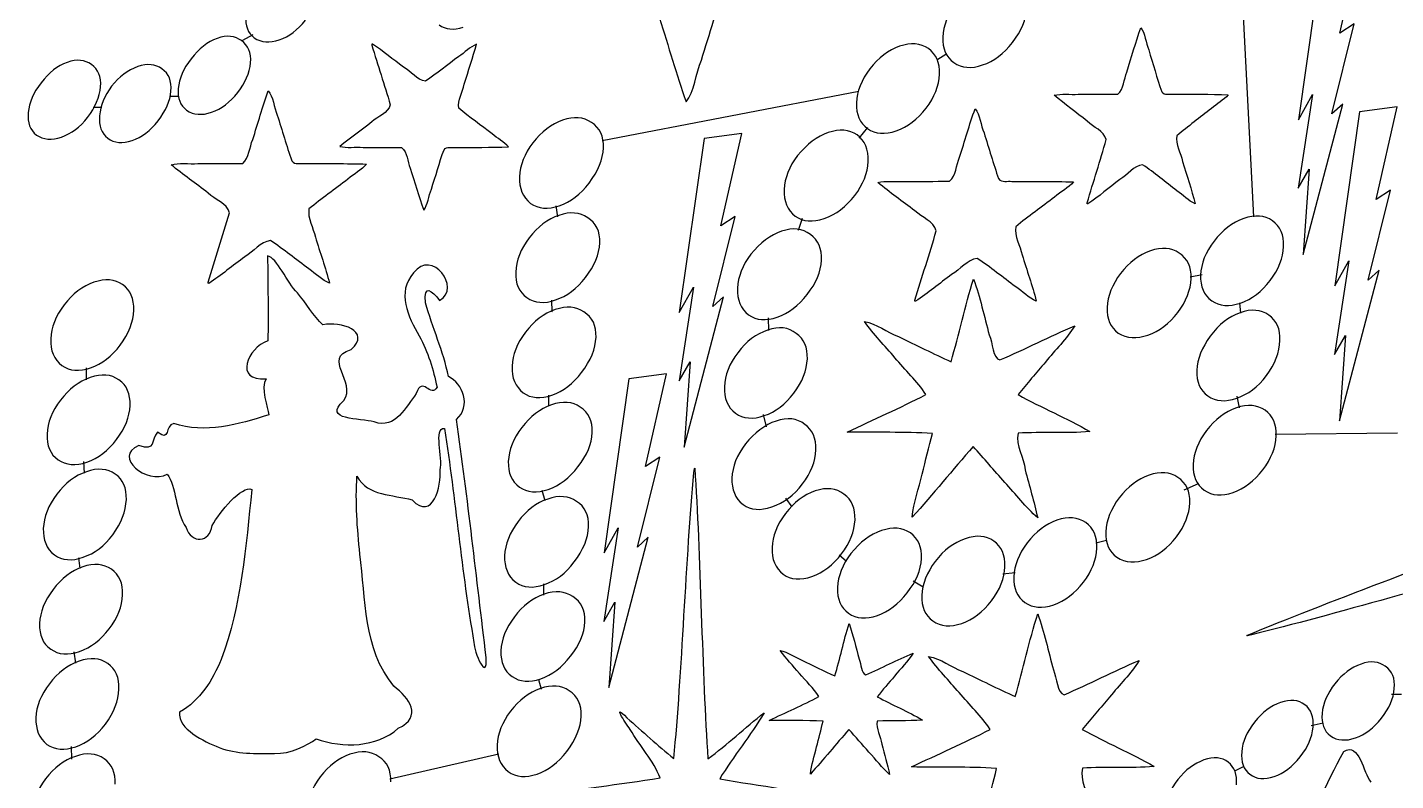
# Model space of a CAD drawing. Extents: x 0 to 11.4, y 1.1 to 23.5.
# Drawn here: x 0 to 5.88, y 11.28 to 14.52 of the extents above; entities that cross this region are included whole.
import ezdxf

# ---------------------------------------------------------------- set-up
doc = ezdxf.new("R2010")
doc.units = 0
doc.layers.add('White_Bulbs', color=7, linetype='CONTINUOUS')

msp = doc.modelspace()

# ---------------------------------------------------------------- linework, layer by layer
at = {"layer": 'White_Bulbs', "color": 7}
for points in [[(5.459591, 14.123492), (5.520753, 14.231919), (5.45927, 13.829381), (5.506057, 13.911237), (5.479934, 13.5446), (5.649895, 14.190839), (5.603551, 14.148529), (5.699686, 14.53563), (5.637802, 14.49517), (5.727863, 14.893279), (5.565687, 14.871439)], [(0.958795, 14.367772)], [(3.918051, 14.318872)], [(0.314447, 14.264704)], [(0.617001, 14.246228)], [(5.615771, 13.408668), (5.676933, 13.517097), (5.615451, 13.114559), (5.662237, 13.196413), (5.636114, 12.829777), (5.806075, 13.476016), (5.759731, 13.433706), (5.855866, 13.820808), (5.793982, 13.780347), (5.884044, 14.178456), (5.721866, 14.156616)], [(2.800565, 13.294991), (2.861726, 13.403419), (2.800243, 13.000881), (2.847031, 13.082735), (2.820907, 12.7161), (2.990868, 13.362338), (2.944524, 13.320029), (3.040659, 13.70713), (2.978776, 13.666669), (3.068836, 14.064778), (2.90666, 14.042938)], [(2.474656, 14.002768)], [(3.611535, 13.943685)], [(2.45865, 13.593582)], [(5.396277, 13.578797)], [(3.411046, 13.519574)], [(4.999115, 13.441334)], [(0.457245, 13.304513)], [(2.442806, 13.18853)], [(5.380433, 13.173745)], [(3.35046, 13.094958)], [(2.477062, 12.261338), (2.538225, 12.369765), (2.476742, 11.967227), (2.523529, 12.049082), (2.497405, 11.682447), (2.667366, 12.328685), (2.621022, 12.286376), (2.717157, 12.673476), (2.655274, 12.633015), (2.745335, 13.031125), (2.583157, 13.009285)], [(0.441239, 12.895326)], [(2.4268, 12.779343)], [(5.364427, 12.764559)], [(3.387139, 12.704008)], [(4.198877, 12.564555)], [(0.425395, 12.490273)], [(4.993381, 12.477122)], [(3.555281, 12.403408)], [(2.410957, 12.37429)], [(3.840619, 12.237146)], [(4.593955, 12.281792)], [(4.199056, 12.202194)], [(0.409389, 12.081088)], [(2.394951, 11.965104)], [(0.393545, 11.676035)], [(5.871778, 11.678535)], [(2.379106, 11.560051)], [(5.522711, 11.512324)], [(3.614881, 11.405103)], [(1.062281, 11.399934)]]:
    msp.add_lwpolyline(points, close=True, dxfattribs=at)
for points in [[(5.268702, 13.705495), (5.222752, 14.599003)], [(0.968606, 14.487754), (0.924435, 14.463969)], [(1.482261, 14.448116), (1.480033, 14.447471), (1.480161, 14.44388)], [(3.949748, 14.406689), (3.907201, 14.379459)], [(0.649213, 14.222719), (0.611837, 14.222719)], [(2.469119, 14.033966), (3.571933, 14.246705)], [(0.319627, 14.175149), (0.282251, 14.175148)], [(3.609374, 14.09013), (3.571934, 14.044178)], [(2.269999, 13.753149), (2.276807, 13.705496)], [(4.555124, 13.761399), (4.552836, 13.762107), (4.552975, 13.765889), (4.552957, 13.765907)], [(3.328566, 13.698688), (3.311546, 13.647631)], [(4.994701, 13.448506), (5.045756, 13.458719)], [(0.779381, 13.420035), (0.776808, 13.420816), (0.776945, 13.424947), (0.776944, 13.424947)], [(2.251279, 13.348093), (2.252981, 13.297036), (2.254682, 13.298739)], [(3.81527, 13.343304), (3.812697, 13.344083), (3.812834, 13.348213), (3.812833, 13.348217)], [(5.207435, 13.336179), (5.210839, 13.29193)], [(3.182204, 13.271507), (3.183906, 13.217046)], [(0.253277, 13.057066), (0.253277, 13.006008)], [(2.239366, 12.939634), (2.239365, 12.89198)], [(5.207435, 12.885172), (5.197224, 12.934527)], [(3.160079, 12.856239), (3.173695, 12.80348)], [(5.360603, 12.771146), (5.88478, 12.777954)], [(0.241365, 12.653712), (0.244768, 12.604356)], [(2.863443, 12.60596), (2.865327, 12.624138), (2.867044, 12.625253)], [(2.210434, 12.531174), (2.222346, 12.486924), (2.222346, 12.486924)], [(4.969173, 12.532876), (5.03044, 12.560106)], [(3.257086, 12.497135), (3.284317, 12.459692)], [(4.589655, 12.304818), (4.635606, 12.316731)], [(0.219239, 12.240146), (0.226048, 12.194193)], [(3.48684, 12.253761), (3.519175, 12.22653)], [(4.189714, 12.172069), (4.242472, 12.177175)], [(2.217241, 12.127819), (2.217242, 12.080165)], [(3.80509, 12.141435), (3.847638, 12.115905)], [(5.258187, 11.909569), (5.240382, 11.905455), (5.23877, 11.906719)], [(0.200519, 11.836791), (0.207327, 11.787435)], [(2.195116, 11.717657), (2.207029, 11.675109)], [(5.901906, 11.652788), (5.859993, 11.652788)], [(5.566608, 11.529144), (5.514218, 11.518665)], [(0.188606, 11.430033), (0.190308, 11.375572)], [(2.024929, 11.395994), (1.556913, 11.288773)], [(5.222928, 11.34263), (5.185207, 11.323769)]]:
    msp.add_lwpolyline(points, dxfattribs=at)
for points in [[(2.895163, 14.379474), (2.931585, 14.491909), (2.962394, 14.606576), (3.002429, 14.717577)], [(3.989996, 14.625102), (3.953472, 14.577125), (3.93424, 14.528338), (3.932299, 14.478739)], [(4.231239, 14.455813), (4.270466, 14.504725), (4.291048, 14.55398), (4.292989, 14.603579)], [(0.939091, 14.568235), (0.935513, 14.527185), (0.947455, 14.496179), (0.974919, 14.475216)], [(1.082319, 14.466635), (1.124131, 14.481076), (1.161505, 14.509204), (1.194439, 14.551023)], [(1.768862, 14.531578), (1.796326, 14.510615), (1.830964, 14.507354), (1.872778, 14.521794)], [(2.715846, 14.559379), (2.754199, 14.439936), (2.787548, 14.31834), (2.829716, 14.200485)], [(4.723151, 14.327934), (4.743143, 14.3915), (4.760524, 14.456212), (4.782504, 14.518931)], [(4.782504, 14.518931), (4.80089, 14.497236), (4.80414, 14.453575), (4.816617, 14.423676)], [(0.815883, 14.472993), (0.77407, 14.458553), (0.73659, 14.429217), (0.703445, 14.384982)], [(0.919799, 14.463209), (0.892336, 14.484171), (0.857698, 14.487432), (0.815883, 14.472993)], [(0.958795, 14.367772), (0.962583, 14.411235), (0.949585, 14.443047), (0.919799, 14.463209)], [(0.974919, 14.475216), (1.004704, 14.455056), (1.040504, 14.452196), (1.082319, 14.466635)], [(3.932299, 14.478739), (3.93036, 14.42914), (3.946251, 14.392509), (3.979972, 14.368845)], [(1.480161, 14.44388), (1.504572, 14.357823), (1.535152, 14.273614), (1.558544, 14.187316)], [(1.615878, 14.349562), (1.57104, 14.381897), (1.528586, 14.418373), (1.482261, 14.448116)], [(1.928899, 14.447444), (1.901428, 14.436701), (1.878487, 14.411526), (1.853031, 14.394819)], [(1.877068, 14.276629), (1.893974, 14.333642), (1.914603, 14.389812), (1.928899, 14.447444)], [(3.746846, 14.439014), (3.698213, 14.422185), (3.655636, 14.389777), (3.619112, 14.3418)], [(3.870379, 14.428767), (3.836657, 14.452431), (3.795479, 14.455848), (3.746846, 14.439014)], [(3.918051, 14.318872), (3.919992, 14.368471), (3.904101, 14.405102), (3.870379, 14.428767)], [(4.103504, 14.358597), (4.152138, 14.375427), (4.194715, 14.407834), (4.231239, 14.455813)], [(4.816617, 14.423676), (4.835601, 14.363841), (4.85166, 14.302818), (4.872527, 14.243745)], [(0.171535, 14.369926), (0.129722, 14.355487), (0.092242, 14.32615), (0.059098, 14.281916)], [(0.275451, 14.360141), (0.247987, 14.381103), (0.21335, 14.384365), (0.171535, 14.369926)], [(0.314447, 14.264704), (0.318235, 14.308168), (0.305236, 14.33998), (0.275451, 14.360141)], [(0.47409, 14.35145), (0.432277, 14.33701), (0.394902, 14.308881), (0.361968, 14.267062)], [(0.578005, 14.341665), (0.550542, 14.362627), (0.515904, 14.365889), (0.47409, 14.35145)], [(0.617001, 14.246228), (0.62079, 14.289693), (0.607791, 14.321505), (0.578005, 14.341665)], [(0.703445, 14.384982), (0.670511, 14.343163), (0.65215, 14.300523), (0.648362, 14.257059)], [(0.903712, 14.239846), (0.936647, 14.281665), (0.955008, 14.324307), (0.958795, 14.367772)], [(1.710508, 14.289402), (1.674017, 14.293949), (1.647628, 14.330822), (1.615878, 14.349562)], [(1.853031, 14.394819), (1.805395, 14.3599), (1.759598, 14.322045), (1.710508, 14.289402)], [(2.829716, 14.200485), (2.864991, 14.241248), (2.87122, 14.323294), (2.895163, 14.379474)], [(3.619112, 14.3418), (3.582588, 14.293822), (3.563355, 14.245034), (3.561415, 14.195436)], [(3.979972, 14.368845), (4.013694, 14.34518), (4.054871, 14.341765), (4.103504, 14.358597)], [(0.059098, 14.281916), (0.026163, 14.240097), (0.007802, 14.197455), (0.004014, 14.153991)], [(3.860355, 14.172508), (3.896879, 14.220486), (3.916111, 14.269274), (3.918051, 14.318872)], [(4.684639, 14.233327), (4.710625, 14.255138), (4.70987, 14.297079), (4.723151, 14.327934)], [(0.259049, 14.133158), (0.292192, 14.177391), (0.310659, 14.221239), (0.314447, 14.264704)], [(0.361968, 14.267062), (0.331355, 14.226045), (0.314156, 14.183805), (0.310368, 14.140341)], [(0.561917, 14.118303), (0.595063, 14.162537), (0.613425, 14.205179), (0.617001, 14.246228)], [(0.648362, 14.257059), (0.644784, 14.216009), (0.656728, 14.185002), (0.68419, 14.16404)], [(0.791589, 14.155458), (0.833401, 14.1699), (0.870776, 14.198027), (0.903712, 14.239846)], [(0.968333, 14.038681), (0.990814, 14.108092), (1.01036, 14.178755), (1.035077, 14.247242)], [(1.035077, 14.247242), (1.055754, 14.223554), (1.059409, 14.175877), (1.073439, 14.143227)], [(1.853244, 14.172335), (1.847014, 14.207375), (1.869484, 14.242178), (1.877068, 14.276629)], [(4.411189, 14.228366), (4.439488, 14.236931), (4.480731, 14.230381), (4.513887, 14.232869)], [(4.552714, 14.116937), (4.505739, 14.154352), (4.457116, 14.189525), (4.411189, 14.228366)], [(4.513887, 14.232869), (4.570804, 14.233076), (4.627722, 14.23318), (4.684639, 14.233327)], [(4.872527, 14.243745), (4.884054, 14.225717), (4.906329, 14.235942), (4.92338, 14.233143)], [(4.92338, 14.233143), (5.001613, 14.232393), (5.079916, 14.233498), (5.158089, 14.23072)], [(5.158089, 14.23072), (5.138376, 14.207231), (5.109345, 14.191847), (5.086183, 14.171381)], [(0.68419, 14.16404), (0.713975, 14.14388), (0.749776, 14.141019), (0.791589, 14.155458)], [(1.558544, 14.187316), (1.550244, 14.151176), (1.504841, 14.138659), (1.479926, 14.113552)], [(1.996899, 14.062311), (1.949289, 14.099328), (1.899497, 14.133666), (1.853244, 14.172335)], [(3.561415, 14.195436), (3.559475, 14.145837), (3.575365, 14.109206), (3.609088, 14.085541)], [(3.732619, 14.075294), (3.781252, 14.092123), (3.82383, 14.124531), (3.860355, 14.172508)], [(4.004222, 13.961951), (4.026703, 14.031361), (4.046249, 14.102024), (4.070967, 14.170512)], [(4.070967, 14.170512), (4.091643, 14.146824), (4.095289, 14.099143), (4.109328, 14.066496)], [(5.086183, 14.171381), (5.037055, 14.132046), (4.985674, 14.095557), (4.937944, 14.054463)], [(0.004014, 14.153991), (0.000226, 14.110526), (0.012063, 14.078314), (0.039527, 14.057352)], [(0.146926, 14.04877), (0.18874, 14.063211), (0.226114, 14.091338), (0.259049, 14.133158)], [(0.310368, 14.140341), (0.30658, 14.096876), (0.318417, 14.064662), (0.34588, 14.0437)], [(0.449795, 14.033916), (0.491608, 14.048357), (0.528983, 14.076484), (0.561917, 14.118303)], [(1.073439, 14.143227), (1.094784, 14.077888), (1.112846, 14.011253), (1.136312, 13.946747)], [(1.479926, 14.113552), (1.434405, 14.078344), (1.387285, 14.045245), (1.342778, 14.008695)], [(2.2994, 14.121507), (2.250767, 14.104678), (2.208189, 14.07227), (2.171665, 14.024293)], [(2.422931, 14.111259), (2.389209, 14.134923), (2.348031, 14.138339), (2.2994, 14.121507)], [(2.474656, 14.002768), (2.476597, 14.052366), (2.459355, 14.088529), (2.422931, 14.111259)], [(4.633842, 14.038551), (4.625275, 14.076956), (4.578424, 14.090256), (4.552714, 14.116937)], [(0.039527, 14.057352), (0.069313, 14.037191), (0.105113, 14.034331), (0.146926, 14.04877)], [(2.066583, 14.006472), (2.047478, 14.028578), (2.019345, 14.043053), (1.996899, 14.062311)], [(3.440492, 14.067961), (3.391859, 14.051131), (3.347931, 14.018256), (3.308704, 13.969343)], [(3.564024, 14.057713), (3.530302, 14.081378), (3.489124, 14.084793), (3.440492, 14.067961)], [(3.611535, 13.943685), (3.613582, 13.996039), (3.597746, 14.034048), (3.564024, 14.057713)], [(3.609088, 14.085541), (3.64281, 14.061878), (3.683987, 14.058461), (3.732619, 14.075294)], [(4.109328, 14.066496), (4.130673, 14.001157), (4.148735, 13.934522), (4.172201, 13.870016)], [(4.937944, 14.054463), (4.931513, 14.017227), (4.954702, 13.980243), (4.962528, 13.943633)], [(0.34588, 14.0437), (0.373344, 14.022738), (0.407981, 14.019476), (0.449795, 14.033916)], [(0.925025, 13.93537), (0.954249, 13.959187), (0.953401, 14.004985), (0.968333, 14.038681)], [(1.342778, 14.008695), (1.370202, 14.000637), (1.410168, 14.006799), (1.4423, 14.004458)], [(1.4423, 14.004458), (1.497455, 14.00425), (1.552614, 14.004166), (1.607772, 14.004021)], [(1.607772, 14.004021), (1.632956, 13.983496), (1.632223, 13.944028), (1.645093, 13.914991)], [(1.735669, 13.824897), (1.754065, 13.881203), (1.769628, 13.938627), (1.78985, 13.994216)], [(1.78985, 13.994216), (1.80102, 14.011181), (1.822606, 14.001558), (1.839132, 14.004193)], [(1.839132, 14.004193), (1.914944, 14.004911), (1.990825, 14.003859), (2.066583, 14.006472)], [(2.171665, 14.024293), (2.135141, 13.976314), (2.115908, 13.927527), (2.113969, 13.877929)], [(2.412745, 13.850868), (2.452079, 13.902536), (2.472716, 13.953169), (2.474656, 14.002768)], [(4.552957, 13.765907), (4.578146, 13.857356), (4.609702, 13.946844), (4.633842, 14.038551)], [(0.617523, 13.929942), (0.649347, 13.939293), (0.695725, 13.932143), (0.73301, 13.934859)], [(0.776673, 13.808266), (0.723847, 13.84912), (0.669169, 13.88753), (0.617523, 13.929942)], [(0.73301, 13.934859), (0.797014, 13.935099), (0.861019, 13.935193), (0.925025, 13.93537)], [(1.136312, 13.946747), (1.149273, 13.927061), (1.174322, 13.938227), (1.193498, 13.93517)], [(1.193498, 13.93517), (1.281472, 13.934337), (1.369526, 13.935555), (1.457435, 13.932525)], [(1.457435, 13.932525), (1.435267, 13.906872), (1.402621, 13.890075), (1.376574, 13.867727)], [(3.308704, 13.969343), (3.27218, 13.921365), (3.252947, 13.872577), (3.251007, 13.822979)], [(3.553838, 13.797322), (3.590362, 13.845299), (3.609595, 13.894087), (3.611535, 13.943685)], [(3.960914, 13.85864), (3.990138, 13.882457), (3.98929, 13.928254), (4.004222, 13.961951)], [(4.790654, 13.93006), (4.752998, 13.925227), (4.725767, 13.886043), (4.693003, 13.866129)], [(4.937724, 13.818036), (4.888569, 13.855144), (4.841311, 13.895371), (4.790654, 13.93006)], [(4.962528, 13.943633), (4.979975, 13.883047), (5.00126, 13.823356), (5.016013, 13.762114)], [(1.645093, 13.914991), (1.664467, 13.855176), (1.68131, 13.794281), (1.70261, 13.73526)], [(2.113969, 13.877929), (2.112029, 13.828331), (2.127865, 13.790321), (2.161479, 13.763901)], [(1.376574, 13.867727), (1.321328, 13.824774), (1.263548, 13.784928), (1.209874, 13.740055)], [(1.70261, 13.73526), (1.720428, 13.755674), (1.723574, 13.796763), (1.735669, 13.824897)], [(2.28501, 13.753654), (2.333643, 13.770483), (2.376221, 13.802891), (2.412745, 13.850868)], [(3.251007, 13.822979), (3.249068, 13.773381), (3.264905, 13.735371), (3.29852, 13.708952)], [(3.653412, 13.853212), (3.685236, 13.862563), (3.731614, 13.855413), (3.768899, 13.858129)], [(3.812562, 13.731534), (3.759736, 13.77239), (3.705058, 13.810799), (3.653412, 13.853212)], [(3.768899, 13.858129), (3.832903, 13.858369), (3.896908, 13.858462), (3.960914, 13.85864)], [(4.172201, 13.870016), (4.185162, 13.850329), (4.210211, 13.861496), (4.229387, 13.858439)], [(4.229387, 13.858439), (4.317361, 13.857606), (4.405415, 13.858825), (4.493324, 13.855794)], [(4.493324, 13.855794), (4.471155, 13.830141), (4.43851, 13.813345), (4.412463, 13.790997)], [(4.693003, 13.866129), (4.646735, 13.831768), (4.602926, 13.793006), (4.555124, 13.761399)], [(5.016013, 13.762114), (4.987666, 13.773528), (4.963993, 13.800282), (4.937724, 13.818036)], [(0.867902, 13.722669), (0.858268, 13.764605), (0.805583, 13.77913), (0.776673, 13.808266)], [(2.161479, 13.763901), (2.195201, 13.740237), (2.236378, 13.736821), (2.28501, 13.753654)], [(3.42205, 13.698704), (3.473385, 13.716471), (3.517314, 13.749343), (3.553838, 13.797322)], [(4.412463, 13.790997), (4.357217, 13.748043), (4.299438, 13.708196), (4.245763, 13.663323)], [(0.776944, 13.424947), (0.805272, 13.524808), (0.840757, 13.622527), (0.867902, 13.722669)], [(1.209874, 13.740055), (1.202644, 13.699394), (1.22872, 13.659007), (1.23752, 13.61903)], [(2.283393, 13.71232), (2.234761, 13.695492), (2.192184, 13.663084), (2.15566, 13.615107)], [(2.406925, 13.702074), (2.373203, 13.725737), (2.332025, 13.729154), (2.283393, 13.71232)], [(2.45865, 13.593582), (2.460591, 13.64318), (2.443349, 13.679344), (2.406925, 13.702074)], [(3.29852, 13.708952), (3.332241, 13.685288), (3.373418, 13.681872), (3.42205, 13.698704)], [(3.903791, 13.645938), (3.894157, 13.687875), (3.841472, 13.702399), (3.812562, 13.731534)], [(5.225074, 13.698939), (5.17644, 13.68211), (5.133862, 13.649702), (5.097338, 13.601724)], [(5.348604, 13.688691), (5.314882, 13.712356), (5.273706, 13.715772), (5.225074, 13.698939)], [(3.240003, 13.643849), (3.19137, 13.62702), (3.147442, 13.594144), (3.108216, 13.545232)], [(3.363372, 13.629467), (3.329758, 13.655887), (3.288635, 13.660681), (3.240003, 13.643849)], [(3.812833, 13.348217), (3.841161, 13.448078), (3.876646, 13.545796), (3.903791, 13.645938)], [(4.245763, 13.663323), (4.238533, 13.622663), (4.264609, 13.582277), (4.273409, 13.5423)], [(5.396277, 13.578797), (5.398217, 13.628395), (5.382326, 13.665027), (5.348604, 13.688691)], [(1.044242, 13.604209), (1.001897, 13.598933), (0.971275, 13.556145), (0.934433, 13.534399)], [(1.209628, 13.481882), (1.15435, 13.522402), (1.101208, 13.56633), (1.044242, 13.604209)], [(1.23752, 13.61903), (1.257139, 13.552872), (1.281071, 13.48769), (1.297665, 13.420814)], [(2.15566, 13.615107), (2.119135, 13.567129), (2.099903, 13.51834), (2.097962, 13.468742)], [(2.396901, 13.445815), (2.436127, 13.494728), (2.45671, 13.543984), (2.45865, 13.593582)], [(3.411046, 13.519574), (3.412986, 13.569173), (3.397095, 13.605804), (3.363372, 13.629467)], [(4.947389, 13.549825), (4.913667, 13.573489), (4.87249, 13.576905), (4.823857, 13.560073)], [(5.097338, 13.601724), (5.060813, 13.553747), (5.041582, 13.504959), (5.039642, 13.455361)], [(5.33858, 13.432434), (5.375105, 13.480411), (5.394337, 13.529198), (5.396277, 13.578797)], [(0.934433, 13.534399), (0.882403, 13.496877), (0.833137, 13.454549), (0.779381, 13.420035)], [(1.160422, 13.379505), (1.11578, 13.421453), (1.072347, 13.530699), (1.031675, 13.538289)], [(1.031675, 13.538289), (1.034269, 13.41633), (1.034506, 13.294309), (1.033519, 13.172312)], [(1.77095, 13.34616), (1.867163, 13.400946), (1.736837, 13.570996), (1.659366, 13.464888)], [(3.108216, 13.545232), (3.071692, 13.497253), (3.052459, 13.448466), (3.050519, 13.398868)], [(3.349297, 13.371807), (3.388523, 13.42072), (3.409107, 13.469975), (3.411046, 13.519574)], [(4.080131, 13.527479), (4.037787, 13.522201), (4.007164, 13.479414), (3.970322, 13.457668)], [(4.245517, 13.405151), (4.190239, 13.445671), (4.137097, 13.4896), (4.080131, 13.527479)], [(4.273409, 13.5423), (4.293028, 13.476142), (4.31697, 13.410963), (4.333555, 13.344085)], [(4.823857, 13.560073), (4.775223, 13.543244), (4.732647, 13.510835), (4.696123, 13.462858)], [(4.999115, 13.441334), (5.001055, 13.490932), (4.983813, 13.527097), (4.947389, 13.549825)], [(1.297665, 13.420814), (1.265788, 13.433279), (1.239167, 13.462494), (1.209628, 13.481882)], [(1.659366, 13.464888), (1.5846, 13.382717), (1.636207, 13.275117), (1.683665, 13.194047)], [(2.097962, 13.468742), (2.096023, 13.419144), (2.111914, 13.382513), (2.145636, 13.358849)], [(4.696123, 13.462858), (4.659598, 13.41488), (4.640366, 13.366092), (4.638426, 13.316493)], [(0.28604, 13.424654), (0.237407, 13.407825), (0.19483, 13.375417), (0.158305, 13.327439)], [(0.409572, 13.414406), (0.37585, 13.438071), (0.334673, 13.441486), (0.28604, 13.424654)], [(0.457245, 13.304513), (0.459185, 13.354111), (0.443294, 13.390742), (0.409572, 13.414406)], [(1.710905, 13.336757), (1.701052, 13.419933), (1.738895, 13.389579), (1.77095, 13.34616)], [(2.269166, 13.348601), (2.317799, 13.36543), (2.360377, 13.397838), (2.396901, 13.445815)], [(3.970322, 13.457668), (3.918292, 13.420147), (3.869026, 13.377819), (3.81527, 13.343304)], [(3.968126, 13.083013), (4.001737, 13.201096), (4.027723, 13.321265), (4.064081, 13.438581)], [(4.064081, 13.438581), (4.093577, 13.360618), (4.109325, 13.278178), (4.132045, 13.198043)], [(4.333555, 13.344085), (4.301677, 13.356549), (4.275056, 13.385764), (4.245517, 13.405151)], [(4.941418, 13.29497), (4.977943, 13.342948), (4.997176, 13.391736), (4.999115, 13.441334)], [(5.039642, 13.455361), (5.037701, 13.405762), (5.053592, 13.369131), (5.087314, 13.345466)], [(5.210846, 13.335218), (5.259479, 13.352048), (5.302057, 13.384456), (5.33858, 13.432434)], [(1.26986, 13.241239), (1.228953, 13.279284), (1.197633, 13.33507), (1.160422, 13.379505)], [(2.145636, 13.358849), (2.179358, 13.335184), (2.220534, 13.331769), (2.269166, 13.348601)], [(3.050519, 13.398868), (3.048578, 13.349269), (3.064416, 13.31126), (3.09803, 13.28484)], [(3.221561, 13.274593), (3.270194, 13.291422), (3.312772, 13.323829), (3.349297, 13.371807)], [(5.087314, 13.345466), (5.121036, 13.321802), (5.162214, 13.318386), (5.210846, 13.335218)], [(0.158305, 13.327439), (0.121781, 13.279462), (0.102549, 13.230674), (0.100608, 13.181075)], [(0.399386, 13.154015), (0.436019, 13.204749), (0.455305, 13.254915), (0.457245, 13.304513)], [(1.808639, 13.019298), (1.787644, 13.12812), (1.738954, 13.229922), (1.710905, 13.336757)], [(2.26755, 13.307269), (2.218917, 13.29044), (2.17634, 13.258032), (2.139815, 13.210054)], [(2.39108, 13.297021), (2.357359, 13.320685), (2.316182, 13.324101), (2.26755, 13.307269)], [(2.442806, 13.18853), (2.444746, 13.238128), (2.427504, 13.274292), (2.39108, 13.297021)], [(3.09803, 13.28484), (3.131752, 13.261176), (3.172929, 13.257759), (3.221561, 13.274593)], [(4.638426, 13.316493), (4.636485, 13.266895), (4.652377, 13.230264), (4.686098, 13.2066)], [(4.813682, 13.197755), (4.862316, 13.214584), (4.904894, 13.246992), (4.941418, 13.29497)], [(5.209229, 13.293887), (5.160595, 13.277058), (5.117964, 13.243271), (5.081333, 13.192539)], [(5.332761, 13.283639), (5.299038, 13.307303), (5.257861, 13.310719), (5.209229, 13.293887)], [(5.380433, 13.173745), (5.382374, 13.223343), (5.366483, 13.259974), (5.332761, 13.283639)], [(1.39043, 13.135194), (1.481186, 13.213927), (1.34389, 13.259657), (1.26986, 13.241239)], [(3.302788, 13.204851), (3.269173, 13.231271), (3.228049, 13.236065), (3.179417, 13.219233)], [(3.726948, 13.100511), (3.681872, 13.151118), (3.636068, 13.201248), (3.595375, 13.255525)], [(3.595375, 13.255525), (3.648604, 13.247461), (3.692191, 13.208948), (3.742678, 13.191015)], [(4.177843, 13.091229), (4.286514, 13.136873), (4.390602, 13.192654), (4.499466, 13.237859)], [(4.499466, 13.237859), (4.464324, 13.180599), (4.414773, 13.133753), (4.373212, 13.081165)], [(0.100608, 13.181075), (0.098668, 13.131477), (0.114506, 13.093467), (0.148121, 13.067048)], [(1.033519, 13.172312), (0.94509, 13.144133), (0.886179, 12.996108), (1.025901, 13.010246)], [(1.683665, 13.194047), (1.721827, 13.124946), (1.743517, 13.049417), (1.760008, 12.97361)], [(2.139815, 13.210054), (2.10329, 13.162077), (2.084058, 13.113288), (2.082119, 13.06369)], [(2.380896, 13.03663), (2.420229, 13.088298), (2.440867, 13.138931), (2.442806, 13.18853)], [(3.179417, 13.219233), (3.130784, 13.202404), (3.088207, 13.169996), (3.051683, 13.122018)], [(3.35046, 13.094958), (3.352401, 13.144556), (3.336509, 13.181187), (3.302788, 13.204851)], [(3.742678, 13.191015), (3.817612, 13.15457), (3.892126, 13.117214), (3.968126, 13.083013)], [(4.132045, 13.198043), (4.146352, 13.165502), (4.147087, 13.097227), (4.177843, 13.091229)], [(4.686098, 13.2066), (4.722522, 13.183871), (4.76505, 13.180923), (4.813682, 13.197755)], [(5.081333, 13.192539), (5.044808, 13.14456), (5.025575, 13.095773), (5.023636, 13.046175)], [(5.322575, 13.023247), (5.359206, 13.07398), (5.378493, 13.124146), (5.380433, 13.173745)], [(0.271651, 13.056801), (0.320284, 13.07363), (0.362862, 13.106038), (0.399386, 13.154015)], [(1.359035, 12.916662), (1.417016, 12.995721), (1.264643, 13.099052), (1.39043, 13.135194)], [(3.051683, 13.122018), (3.015158, 13.074041), (2.995925, 13.025253), (2.993986, 12.975655)], [(0.148121, 13.067048), (0.181842, 13.043384), (0.223019, 13.039968), (0.271651, 13.056801)], [(2.082119, 13.06369), (2.080178, 13.014092), (2.096015, 12.976083), (2.129629, 12.949663)], [(3.292763, 12.948594), (3.329287, 12.996572), (3.34852, 13.04536), (3.35046, 13.094958)], [(3.859614, 12.941949), (3.822655, 13.000312), (3.77022, 13.046905), (3.726948, 13.100511)], [(4.373212, 13.081165), (4.333622, 13.035002), (4.293849, 12.988975), (4.255742, 12.94157)], [(0.270034, 13.015468), (0.221401, 12.998639), (0.178824, 12.966231), (0.1423, 12.918253)], [(0.393566, 13.005219), (0.359844, 13.028884), (0.318667, 13.0323), (0.270034, 13.015468)], [(0.441239, 12.895326), (0.443179, 12.944925), (0.427288, 12.981556), (0.393566, 13.005219)], [(1.025901, 13.010246), (0.997854, 12.971881), (1.035794, 12.883843), (1.03704, 12.855277)], [(1.760008, 12.97361), (1.733716, 12.924543), (1.695422, 13.025788), (1.670851, 12.946569)], [(1.842951, 12.83487), (1.908455, 12.892384), (1.870982, 12.989991), (1.808639, 13.019298)], [(2.253161, 12.939414), (2.301794, 12.956243), (2.34437, 12.988652), (2.380896, 13.03663)], [(5.023636, 13.046175), (5.021695, 12.996577), (5.037587, 12.959944), (5.071307, 12.93628)], [(5.19484, 12.926033), (5.243473, 12.942862), (5.28605, 12.975269), (5.322575, 13.023247)], [(1.670851, 12.946569), (1.626223, 12.890452), (1.582683, 12.791469), (1.489752, 12.824307)], [(2.129629, 12.949663), (2.163351, 12.925998), (2.204529, 12.922582), (2.253161, 12.939414)], [(2.993986, 12.975655), (2.992046, 12.926056), (3.007883, 12.888047), (3.041496, 12.861627)], [(3.165029, 12.85138), (3.213662, 12.868209), (3.256239, 12.900616), (3.292763, 12.948594)], [(3.521858, 12.780771), (3.63446, 12.834454), (3.748812, 12.884544), (3.859614, 12.941949)], [(4.255742, 12.94157), (4.356912, 12.885611), (4.463975, 12.840999), (4.564053, 12.78299)], [(5.071307, 12.93628), (5.10503, 12.912615), (5.146207, 12.909199), (5.19484, 12.926033)], [(0.1423, 12.918253), (0.105775, 12.870275), (0.086543, 12.821487), (0.084604, 12.771889)], [(0.383542, 12.748963), (0.420067, 12.796941), (0.439299, 12.845728), (0.441239, 12.895326)], [(1.489752, 12.824307), (1.431445, 12.841707), (1.264784, 12.829245), (1.359035, 12.916662)], [(2.251544, 12.898083), (2.202911, 12.881254), (2.160334, 12.848846), (2.123809, 12.800868)], [(2.375074, 12.887835), (2.341352, 12.911499), (2.300176, 12.914915), (2.251544, 12.898083)], [(2.4268, 12.779343), (2.42874, 12.828942), (2.411498, 12.865106), (2.375074, 12.887835)], [(5.193223, 12.8847), (5.14459, 12.867871), (5.102012, 12.835464), (5.065488, 12.787486)], [(5.316754, 12.874453), (5.283033, 12.898117), (5.241855, 12.901534), (5.193223, 12.8847)], [(5.364427, 12.764559), (5.366368, 12.814158), (5.350476, 12.850788), (5.316754, 12.874453)], [(0.628683, 12.81828), (0.588319, 12.807574), (0.61581, 12.737683), (0.559839, 12.7799)], [(1.03704, 12.855277), (0.907793, 12.813205), (0.7627, 12.771641), (0.628683, 12.81828)], [(1.971106, 11.812244), (1.929069, 12.153147), (1.892634, 12.494808), (1.842951, 12.83487)], [(3.041496, 12.861627), (3.075219, 12.837962), (3.116396, 12.834547), (3.165029, 12.85138)], [(3.216097, 12.828282), (3.167464, 12.811453), (3.123535, 12.778578), (3.084309, 12.729665)], [(3.339467, 12.813901), (3.305852, 12.84032), (3.264729, 12.845114), (3.216097, 12.828282)], [(3.387139, 12.704008), (3.389079, 12.753606), (3.373188, 12.790237), (3.339467, 12.813901)], [(0.084604, 12.771889), (0.082663, 12.722291), (0.098554, 12.685659), (0.132276, 12.661996)], [(0.559839, 12.7799), (0.530233, 12.749993), (0.553118, 12.693997), (0.479271, 12.72319)], [(1.772655, 12.617957), (1.787432, 12.669448), (1.743357, 12.800041), (1.791343, 12.796425)], [(1.791343, 12.796425), (1.841019, 12.490845), (1.864296, 12.181889), (1.918481, 11.877001)], [(2.123809, 12.800868), (2.087286, 12.75289), (2.068053, 12.704103), (2.066112, 12.654504)], [(2.365051, 12.631576), (2.404277, 12.680489), (2.42486, 12.729745), (2.4268, 12.779343)], [(3.887607, 12.774737), (3.765818, 12.781826), (3.643773, 12.77901), (3.521858, 12.780771)], [(3.843168, 12.600108), (3.858235, 12.658252), (3.873488, 12.716353), (3.887607, 12.774737)], [(4.256051, 12.775765), (4.242743, 12.72229), (4.281558, 12.671791), (4.286156, 12.618649)], [(4.564053, 12.78299), (4.461612, 12.773604), (4.358611, 12.782347), (4.256051, 12.775765)], [(5.065488, 12.787486), (5.028963, 12.739508), (5.009731, 12.69072), (5.00779, 12.641121)], [(5.306731, 12.618195), (5.343255, 12.666172), (5.362487, 12.71496), (5.364427, 12.764559)], [(0.255807, 12.651747), (0.304441, 12.668577), (0.347019, 12.700985), (0.383542, 12.748963)], [(0.479271, 12.72319), (0.363099, 12.675271), (0.514557, 12.552632), (0.601243, 12.600386)], [(3.084309, 12.729665), (3.047785, 12.681688), (3.028553, 12.632899), (3.026613, 12.583301)], [(3.329442, 12.557642), (3.365967, 12.60562), (3.385199, 12.654408), (3.387139, 12.704008)], [(4.062631, 12.718783), (3.975373, 12.617736), (3.890531, 12.514588), (3.80122, 12.415326)], [(4.198877, 12.564555), (4.153463, 12.615965), (4.108047, 12.667373), (4.062631, 12.718783)], [(0.132276, 12.661996), (0.165998, 12.638332), (0.207175, 12.634915), (0.255807, 12.651747)], [(2.066112, 12.654504), (2.064172, 12.604906), (2.080063, 12.568274), (2.113786, 12.544609)], [(5.00779, 12.641121), (5.005851, 12.591523), (5.021742, 12.554892), (5.055464, 12.531227)], [(0.25419, 12.610415), (0.205557, 12.593586), (0.16298, 12.561178), (0.126456, 12.513201)], [(0.377722, 12.600167), (0.343999, 12.623832), (0.302822, 12.627248), (0.25419, 12.610415)], [(0.425395, 12.490273), (0.427336, 12.539871), (0.411445, 12.576504), (0.377722, 12.600167)], [(0.601243, 12.600386), (0.640355, 12.548287), (0.635828, 12.437951), (0.68182, 12.371138)], [(1.428882, 12.255953), (1.416736, 12.367248), (1.40872, 12.480075), (1.415848, 12.591463)], [(1.415848, 12.591463), (1.463133, 12.502943), (1.568866, 12.514059), (1.65369, 12.488925)], [(1.65369, 12.488925), (1.741063, 12.395151), (1.77991, 12.55293), (1.772655, 12.617957)], [(2.237317, 12.534362), (2.28595, 12.551191), (2.328527, 12.583599), (2.365051, 12.631576)], [(2.777137, 11.377676), (2.811593, 11.732982), (2.830023, 12.250458), (2.863443, 12.60596)], [(2.867044, 12.625253), (2.891258, 12.269418), (2.898634, 11.732242), (2.923293, 11.376597)], [(3.026613, 12.583301), (3.024672, 12.533702), (3.04051, 12.495693), (3.074125, 12.469273)], [(3.80122, 12.415326), (3.806311, 12.478393), (3.830194, 12.538344), (3.843168, 12.600108)], [(4.286156, 12.618649), (4.303918, 12.549748), (4.324484, 12.481555), (4.339866, 12.412052)], [(4.818123, 12.595862), (4.76949, 12.579033), (4.726913, 12.546624), (4.69039, 12.498646)], [(4.941655, 12.585614), (4.907933, 12.609278), (4.866755, 12.612694), (4.818123, 12.595862)], [(4.993381, 12.477122), (4.995322, 12.52672), (4.97808, 12.562885), (4.941655, 12.585614)], [(5.178995, 12.52098), (5.227628, 12.53781), (5.270206, 12.570218), (5.306731, 12.618195)], [(0.793876, 12.379174), (0.825891, 12.436866), (0.921004, 12.552562), (0.964456, 12.5345)], [(0.964456, 12.5345), (0.937862, 12.288852), (0.921239, 12.037592), (0.833061, 11.802841)], [(2.113786, 12.544609), (2.147508, 12.520945), (2.188685, 12.51753), (2.237317, 12.534362)], [(3.197654, 12.459026), (3.248989, 12.476793), (3.292918, 12.509666), (3.329442, 12.557642)], [(3.38424, 12.527683), (3.335606, 12.510853), (3.29303, 12.478446), (3.256506, 12.430467)], [(3.507609, 12.513301), (3.473995, 12.539721), (3.432872, 12.544515), (3.38424, 12.527683)], [(4.339866, 12.412052), (4.28836, 12.458154), (4.246171, 12.514204), (4.198877, 12.564555)], [(5.055464, 12.531227), (5.089186, 12.507563), (5.130364, 12.504147), (5.178995, 12.52098)], [(0.126456, 12.513201), (0.089932, 12.465223), (0.070699, 12.416435), (0.068759, 12.366837)], [(0.367537, 12.339777), (0.404169, 12.39051), (0.423455, 12.440675), (0.425395, 12.490273)], [(2.235699, 12.493031), (2.187066, 12.476201), (2.144489, 12.443793), (2.107965, 12.395814)], [(2.359231, 12.482782), (2.325509, 12.506447), (2.284331, 12.509863), (2.235699, 12.493031)], [(2.410957, 12.37429), (2.412897, 12.423889), (2.395655, 12.460052), (2.359231, 12.482782)], [(3.074125, 12.469273), (3.107846, 12.445609), (3.149023, 12.442193), (3.197654, 12.459026)], [(3.555281, 12.403408), (3.557222, 12.453006), (3.541331, 12.489637), (3.507609, 12.513301)], [(4.69039, 12.498646), (4.653865, 12.450668), (4.634632, 12.401881), (4.632693, 12.352283)], [(4.935683, 12.330757), (4.972209, 12.378735), (4.991441, 12.427524), (4.993381, 12.477122)], [(3.256506, 12.430467), (3.219981, 12.38249), (3.200749, 12.333703), (3.198809, 12.284104)], [(3.497585, 12.257044), (3.53411, 12.30502), (3.553341, 12.353808), (3.555281, 12.403408)], [(4.422751, 12.401936), (4.374118, 12.385107), (4.33154, 12.352699), (4.295016, 12.304721)], [(4.546282, 12.391688), (4.51256, 12.415352), (4.471382, 12.418768), (4.422751, 12.401936)], [(0.068759, 12.366837), (0.066819, 12.317238), (0.082656, 12.27923), (0.11627, 12.25281)], [(0.68182, 12.371138), (0.705146, 12.299237), (0.784406, 12.304824), (0.793876, 12.379174)], [(2.107965, 12.395814), (2.071441, 12.347837), (2.052209, 12.299049), (2.050269, 12.24945)], [(2.349044, 12.222391), (2.388379, 12.274059), (2.409016, 12.324692), (2.410957, 12.37429)], [(3.669415, 12.357289), (3.620782, 12.34046), (3.576855, 12.307584), (3.537628, 12.258671)], [(3.792945, 12.34704), (3.759224, 12.370705), (3.718047, 12.374122), (3.669415, 12.357289)], [(3.840619, 12.237146), (3.842559, 12.286745), (3.826668, 12.323376), (3.792945, 12.34704)], [(4.593955, 12.281792), (4.595895, 12.331392), (4.580004, 12.368024), (4.546282, 12.391688)], [(4.632693, 12.352283), (4.630752, 12.302685), (4.646643, 12.266053), (4.680365, 12.242389)], [(5.23877, 11.906719), (5.567501, 12.045047), (6.073227, 12.226271), (6.401635, 12.364958)], [(0.239801, 12.242561), (0.288435, 12.25939), (0.331013, 12.291799), (0.367537, 12.339777)], [(3.198809, 12.284104), (3.196868, 12.234506), (3.212706, 12.196496), (3.24632, 12.170077)], [(4.027852, 12.322337), (3.979218, 12.305508), (3.93664, 12.273099), (3.900116, 12.225121)], [(4.151382, 12.312088), (4.117661, 12.335753), (4.076483, 12.339169), (4.027852, 12.322337)], [(4.199056, 12.202194), (4.200996, 12.251793), (4.185104, 12.288424), (4.151382, 12.312088)], [(4.295016, 12.304721), (4.258491, 12.256743), (4.239259, 12.207954), (4.237317, 12.158357)], [(4.807949, 12.233543), (4.856581, 12.250372), (4.899159, 12.28278), (4.935683, 12.330757)], [(0.11627, 12.25281), (0.149992, 12.229145), (0.191169, 12.225729), (0.239801, 12.242561)], [(1.574071, 11.688869), (1.440993, 11.850273), (1.454233, 12.064114), (1.428882, 12.255953)], [(2.050269, 12.24945), (2.048328, 12.199852), (2.064165, 12.161843), (2.09778, 12.135424)], [(3.369851, 12.159828), (3.418484, 12.176657), (3.461061, 12.209066), (3.497585, 12.257044)], [(3.537628, 12.258671), (3.501103, 12.210694), (3.481871, 12.161905), (3.479931, 12.112307)], [(3.778871, 12.08938), (3.818096, 12.138292), (3.838679, 12.187548), (3.840619, 12.237146)], [(3.900116, 12.225121), (3.863591, 12.177144), (3.844359, 12.128355), (3.842419, 12.078757)], [(4.536257, 12.13543), (4.572782, 12.183407), (4.592014, 12.232194), (4.593955, 12.281792)], [(4.680365, 12.242389), (4.716789, 12.21966), (4.759317, 12.216711), (4.807949, 12.233543)], [(6.448022, 12.226353), (6.100761, 12.143694), (5.605299, 11.993272), (5.258187, 11.909569)], [(0.238184, 12.201229), (0.189552, 12.184401), (0.146974, 12.151993), (0.11045, 12.104015)], [(0.361716, 12.190982), (0.327995, 12.214646), (0.286817, 12.218062), (0.238184, 12.201229)], [(0.409389, 12.081088), (0.411329, 12.130687), (0.395439, 12.167318), (0.361716, 12.190982)], [(2.221311, 12.125176), (2.269943, 12.142004), (2.312521, 12.174412), (2.349044, 12.222391)], [(3.24632, 12.170077), (3.280042, 12.146413), (3.321219, 12.142996), (3.369851, 12.159828)], [(4.141358, 12.055831), (4.177884, 12.103808), (4.197115, 12.152596), (4.199056, 12.202194)], [(2.09778, 12.135424), (2.131502, 12.11176), (2.172679, 12.108343), (2.221311, 12.125176)], [(3.479931, 12.112307), (3.477991, 12.062708), (3.493882, 12.026077), (3.527603, 12.002413)], [(4.237317, 12.158357), (4.235378, 12.108758), (4.251269, 12.072126), (4.284992, 12.048463)], [(4.408524, 12.038214), (4.457157, 12.055043), (4.499733, 12.087452), (4.536257, 12.13543)], [(0.11045, 12.104015), (0.073925, 12.056037), (0.054692, 12.007249), (0.052753, 11.957651)], [(0.351692, 11.934724), (0.388217, 11.982702), (0.40745, 12.03149), (0.409389, 12.081088)], [(2.219694, 12.083843), (2.171061, 12.067014), (2.128484, 12.034606), (2.09196, 11.986629)], [(2.343224, 12.073595), (2.309502, 12.09726), (2.268325, 12.100676), (2.219694, 12.083843)], [(2.394951, 11.965104), (2.39689, 12.014702), (2.379649, 12.050866), (2.343224, 12.073595)], [(3.651135, 11.992165), (3.699768, 12.008994), (3.742345, 12.041403), (3.778871, 12.08938)], [(3.842419, 12.078757), (3.840479, 12.029159), (3.85637, 11.992528), (3.890093, 11.968864)], [(4.013623, 11.958616), (4.062257, 11.975445), (4.104834, 12.007853), (4.141358, 12.055831)], [(4.284992, 12.048463), (4.318715, 12.024798), (4.359892, 12.021382), (4.408524, 12.038214)], [(3.527603, 12.002413), (3.561326, 11.978749), (3.602503, 11.975332), (3.651135, 11.992165)], [(4.243861, 11.643704), (4.277472, 11.761786), (4.303458, 11.881956), (4.339816, 11.999271)], [(4.339816, 11.999271), (4.369312, 11.921309), (4.38506, 11.838869), (4.40778, 11.758733)], [(0.052753, 11.957651), (0.050813, 11.908053), (0.066704, 11.871421), (0.100426, 11.847757)], [(0.223956, 11.837508), (0.27259, 11.854338), (0.315168, 11.886747), (0.351692, 11.934724)], [(2.09196, 11.986629), (2.055434, 11.938651), (2.036203, 11.889863), (2.034262, 11.840266)], [(2.333201, 11.817338), (2.372427, 11.866252), (2.39301, 11.915506), (2.394951, 11.965104)], [(3.469078, 11.732694), (3.490316, 11.807305), (3.506736, 11.883235), (3.529709, 11.957362)], [(3.529709, 11.957362), (3.548345, 11.9081), (3.558296, 11.85601), (3.572652, 11.805376)], [(3.890093, 11.968864), (3.923814, 11.945199), (3.964991, 11.941784), (4.013623, 11.958616)], [(1.918481, 11.877001), (1.917715, 11.836882), (1.976547, 11.700525), (1.971106, 11.812244)], [(0.100426, 11.847757), (0.134148, 11.824093), (0.175324, 11.820676), (0.223956, 11.837508)], [(2.034262, 11.840266), (2.032323, 11.790668), (2.048214, 11.754036), (2.081936, 11.730372)], [(2.205467, 11.720123), (2.254099, 11.736952), (2.296676, 11.76936), (2.333201, 11.817338)], [(3.316689, 11.74375), (3.288207, 11.775726), (3.259266, 11.8074), (3.233554, 11.841697)], [(3.233554, 11.841697), (3.267186, 11.836603), (3.294727, 11.812267), (3.326628, 11.800936)], [(3.60159, 11.737885), (3.670254, 11.766725), (3.736023, 11.801971), (3.80481, 11.830535)], [(3.80481, 11.830535), (3.782605, 11.794354), (3.751296, 11.764755), (3.725035, 11.731527)], [(4.002682, 11.661202), (3.957607, 11.711808), (3.911804, 11.761939), (3.871111, 11.816216)], [(3.871111, 11.816216), (3.92434, 11.808151), (3.967926, 11.76964), (4.018413, 11.751705)], [(0.22234, 11.796178), (0.173707, 11.779348), (0.13113, 11.746939), (0.094605, 11.698962)], [(0.345872, 11.78593), (0.31215, 11.809593), (0.270973, 11.813009), (0.22234, 11.796178)], [(0.393545, 11.676035), (0.395485, 11.725634), (0.379594, 11.762265), (0.345872, 11.78593)], [(0.833061, 11.802841), (0.795495, 11.715577), (0.74287, 11.626911), (0.65408, 11.576903)], [(3.326628, 11.800936), (3.373975, 11.777909), (3.421058, 11.754303), (3.469078, 11.732694)], [(3.572652, 11.805376), (3.581692, 11.784815), (3.582157, 11.741675), (3.60159, 11.737885)], [(4.40778, 11.758733), (4.422087, 11.726192), (4.422822, 11.657918), (4.453577, 11.65192)], [(4.453577, 11.65192), (4.562249, 11.697564), (4.666337, 11.753344), (4.775201, 11.79855)], [(4.775201, 11.79855), (4.74006, 11.74129), (4.690508, 11.694443), (4.648946, 11.641856)], [(5.728865, 11.783757), (5.687052, 11.769316), (5.649677, 11.741188), (5.616742, 11.699368)], [(5.832779, 11.773971), (5.805316, 11.794935), (5.770678, 11.798195), (5.728865, 11.783757)], [(5.871778, 11.678535), (5.875566, 11.721999), (5.862566, 11.753811), (5.832779, 11.773971)], [(0.094605, 11.698962), (0.058081, 11.650985), (0.038849, 11.602197), (0.03691, 11.552598)], [(2.081936, 11.730372), (2.115658, 11.706708), (2.156834, 11.703291), (2.205467, 11.720123)], [(2.327382, 11.668543), (2.293659, 11.692207), (2.252482, 11.695623), (2.20385, 11.678791)], [(3.400515, 11.64356), (3.377162, 11.680439), (3.34403, 11.709879), (3.316689, 11.74375)], [(3.725035, 11.731527), (3.70002, 11.702358), (3.67489, 11.673275), (3.650811, 11.643322)], [(4.018413, 11.751705), (4.093348, 11.715261), (4.167861, 11.677904), (4.243861, 11.643704)], [(5.616742, 11.699368), (5.583808, 11.657549), (5.565447, 11.614908), (5.561659, 11.571443)], [(0.335687, 11.525538), (0.372319, 11.576271), (0.391604, 11.626437), (0.393545, 11.676035)], [(1.593608, 11.507432), (1.698888, 11.557854), (1.641027, 11.637523), (1.574071, 11.688869)], [(2.20385, 11.678791), (2.155217, 11.661962), (2.112639, 11.629554), (2.076115, 11.581577)], [(2.379106, 11.560051), (2.381046, 11.60965), (2.363804, 11.645814), (2.327382, 11.668543)], [(3.187101, 11.541719), (3.25825, 11.575641), (3.330504, 11.60729), (3.400515, 11.64356)], [(3.650811, 11.643322), (3.714736, 11.607964), (3.782384, 11.579776), (3.84562, 11.543121)], [(4.135349, 11.502638), (4.098391, 11.561003), (4.045955, 11.607596), (4.002682, 11.661202)], [(4.648946, 11.641856), (4.609357, 11.595693), (4.569585, 11.549665), (4.531476, 11.502262)], [(5.816693, 11.55061), (5.849628, 11.59243), (5.867989, 11.635071), (5.871778, 11.678535)], [(2.076115, 11.581577), (2.039591, 11.533598), (2.020358, 11.484811), (2.018418, 11.435212)], [(2.589704, 11.502095), (2.56591, 11.537174), (2.50964, 11.619151), (2.575347, 11.552514)], [(5.383283, 11.618748), (5.34147, 11.604307), (5.304095, 11.57618), (5.271161, 11.534361)], [(5.487199, 11.608965), (5.459735, 11.629927), (5.425097, 11.633188), (5.383283, 11.618748)], [(5.522711, 11.512324), (5.526499, 11.555788), (5.514661, 11.588002), (5.487199, 11.608965)], [(0.03691, 11.552598), (0.034968, 11.503), (0.050806, 11.464991), (0.08442, 11.438571)], [(0.207952, 11.428322), (0.256586, 11.445152), (0.299162, 11.47756), (0.335687, 11.525538)], [(0.65408, 11.576903), (0.64707, 11.503057), (0.757881, 11.452834), (0.82364, 11.424582)], [(2.317195, 11.408152), (2.356529, 11.45982), (2.377166, 11.510453), (2.379106, 11.560051)], [(2.575347, 11.552514), (2.642617, 11.494268), (2.707803, 11.432957), (2.777137, 11.377676)], [(2.923293, 11.376597), (3.006428, 11.436527), (3.08315, 11.511256), (3.165217, 11.574253)], [(3.165217, 11.574253), (3.106572, 11.475831), (3.03336, 11.3882), (2.973922, 11.290282)], [(3.418202, 11.537907), (3.341249, 11.542387), (3.264133, 11.540608), (3.187101, 11.541719)], [(3.390124, 11.427566), (3.399644, 11.464306), (3.409281, 11.501017), (3.418202, 11.537907)], [(3.651007, 11.538557), (3.642598, 11.504769), (3.667123, 11.472861), (3.670029, 11.439282)], [(3.84562, 11.543121), (3.780892, 11.537191), (3.71581, 11.542715), (3.651007, 11.538557)], [(5.271161, 11.534361), (5.238226, 11.492542), (5.219865, 11.4499), (5.216076, 11.406435)], [(5.561659, 11.571443), (5.557871, 11.52798), (5.569709, 11.495766), (5.597171, 11.474804)], [(5.704571, 11.466222), (5.746384, 11.480663), (5.783759, 11.50879), (5.816693, 11.55061)], [(1.062281, 11.399934), (1.130291, 11.396141), (1.202517, 11.434805), (1.240781, 11.461994)], [(1.240781, 11.461994), (1.357245, 11.42176), (1.498395, 11.424529), (1.593608, 11.507432)], [(2.717809, 11.294087), (2.690306, 11.368963), (2.630316, 11.432121), (2.589704, 11.502095)], [(3.528792, 11.502552), (3.473658, 11.438704), (3.420049, 11.373531), (3.363618, 11.31081)], [(3.614881, 11.405103), (3.586185, 11.437586), (3.557489, 11.470068), (3.528792, 11.502552)], [(3.797593, 11.341462), (3.910195, 11.395145), (4.024548, 11.445235), (4.135349, 11.502638)], [(4.531476, 11.502262), (4.632646, 11.446301), (4.739711, 11.401689), (4.839788, 11.34368)], [(5.467626, 11.384399), (5.500561, 11.426218), (5.518923, 11.468859), (5.522711, 11.512324)], [(5.597171, 11.474804), (5.626957, 11.454643), (5.662757, 11.451782), (5.704571, 11.466222)], [(0.08442, 11.438571), (0.118143, 11.414906), (0.15932, 11.41149), (0.207952, 11.428322)], [(0.329867, 11.376742), (0.296145, 11.400407), (0.254967, 11.403823), (0.206334, 11.38699)], [(0.82364, 11.424582), (0.899491, 11.396514), (0.982224, 11.398716), (1.062281, 11.399934)], [(1.509564, 11.385484), (1.475841, 11.409149), (1.434663, 11.412564), (1.386031, 11.395732)], [(2.018418, 11.435212), (2.016477, 11.385614), (2.032315, 11.347606), (2.06593, 11.321186)], [(2.18946, 11.310937), (2.238093, 11.327767), (2.28067, 11.360175), (2.317195, 11.408152)], [(3.363618, 11.31081), (3.366834, 11.350661), (3.381924, 11.388542), (3.390124, 11.427566)], [(3.703965, 11.308743), (3.671421, 11.337872), (3.644764, 11.373288), (3.614881, 11.405103)], [(3.670029, 11.439282), (3.681251, 11.395746), (3.694246, 11.352659), (3.703965, 11.308743)], [(5.216076, 11.406435), (5.212288, 11.362972), (5.224126, 11.330759), (5.251589, 11.309795)], [(5.440809, 10.978835), (5.511919, 11.12194), (5.579397, 11.26703), (5.654345, 11.408076)], [(5.654345, 11.408076), (5.723859, 11.449002), (5.736811, 11.316187), (5.771064, 11.276509)], [(0.206334, 11.38699), (0.157701, 11.37016), (0.115124, 11.337753), (0.0786, 11.289775)], [(0.377539, 11.266849), (0.379479, 11.316447), (0.363589, 11.353078), (0.329867, 11.376742)], [(1.386031, 11.395732), (1.337398, 11.378902), (1.294821, 11.346495), (1.258296, 11.298517)], [(1.561288, 11.276993), (1.563229, 11.326592), (1.545987, 11.362754), (1.509564, 11.385484)], [(4.839788, 11.34368), (4.737347, 11.334296), (4.634345, 11.343035), (4.531786, 11.336455)], [(5.054201, 11.371615), (5.012388, 11.357173), (4.975014, 11.329046), (4.942079, 11.287226)], [(5.158116, 11.361829), (5.130653, 11.382793), (5.096015, 11.386054), (5.054201, 11.371615)], [(5.193628, 11.26519), (5.197416, 11.308653), (5.185579, 11.340867), (5.158116, 11.361829)], [(5.355505, 11.300012), (5.397318, 11.314453), (5.434692, 11.34258), (5.467626, 11.384399)], [(0.0786, 11.289775), (0.042076, 11.241798), (0.022843, 11.19301), (0.020903, 11.143412)], [(1.258296, 11.298517), (1.221772, 11.250539), (1.20254, 11.201752), (1.2006, 11.152154)], [(2.06593, 11.321186), (2.099651, 11.297522), (2.140829, 11.294106), (2.18946, 11.310937)], [(2.192128, 11.221093), (2.367392, 11.244483), (2.543035, 11.267543), (2.717809, 11.294087)], [(2.973922, 11.290282), (3.149499, 11.25992), (3.326266, 11.236936), (3.501157, 11.201958)], [(4.163343, 11.335428), (4.041553, 11.342517), (3.919507, 11.3397), (3.797593, 11.341462)], [(4.118903, 11.160797), (4.13397, 11.218943), (4.149222, 11.277043), (4.163343, 11.335428)], [(4.531786, 11.336455), (4.518477, 11.282981), (4.557293, 11.232482), (4.561891, 11.17934)], [(4.942079, 11.287226), (4.909144, 11.245407), (4.890783, 11.202765), (4.886995, 11.159301)], [(5.251589, 11.309795), (5.279052, 11.288833), (5.313691, 11.285571), (5.355505, 11.300012)]]:
    msp.add_open_spline(points, degree=3, dxfattribs=at)

doc.saveas('drawing.dxf')
